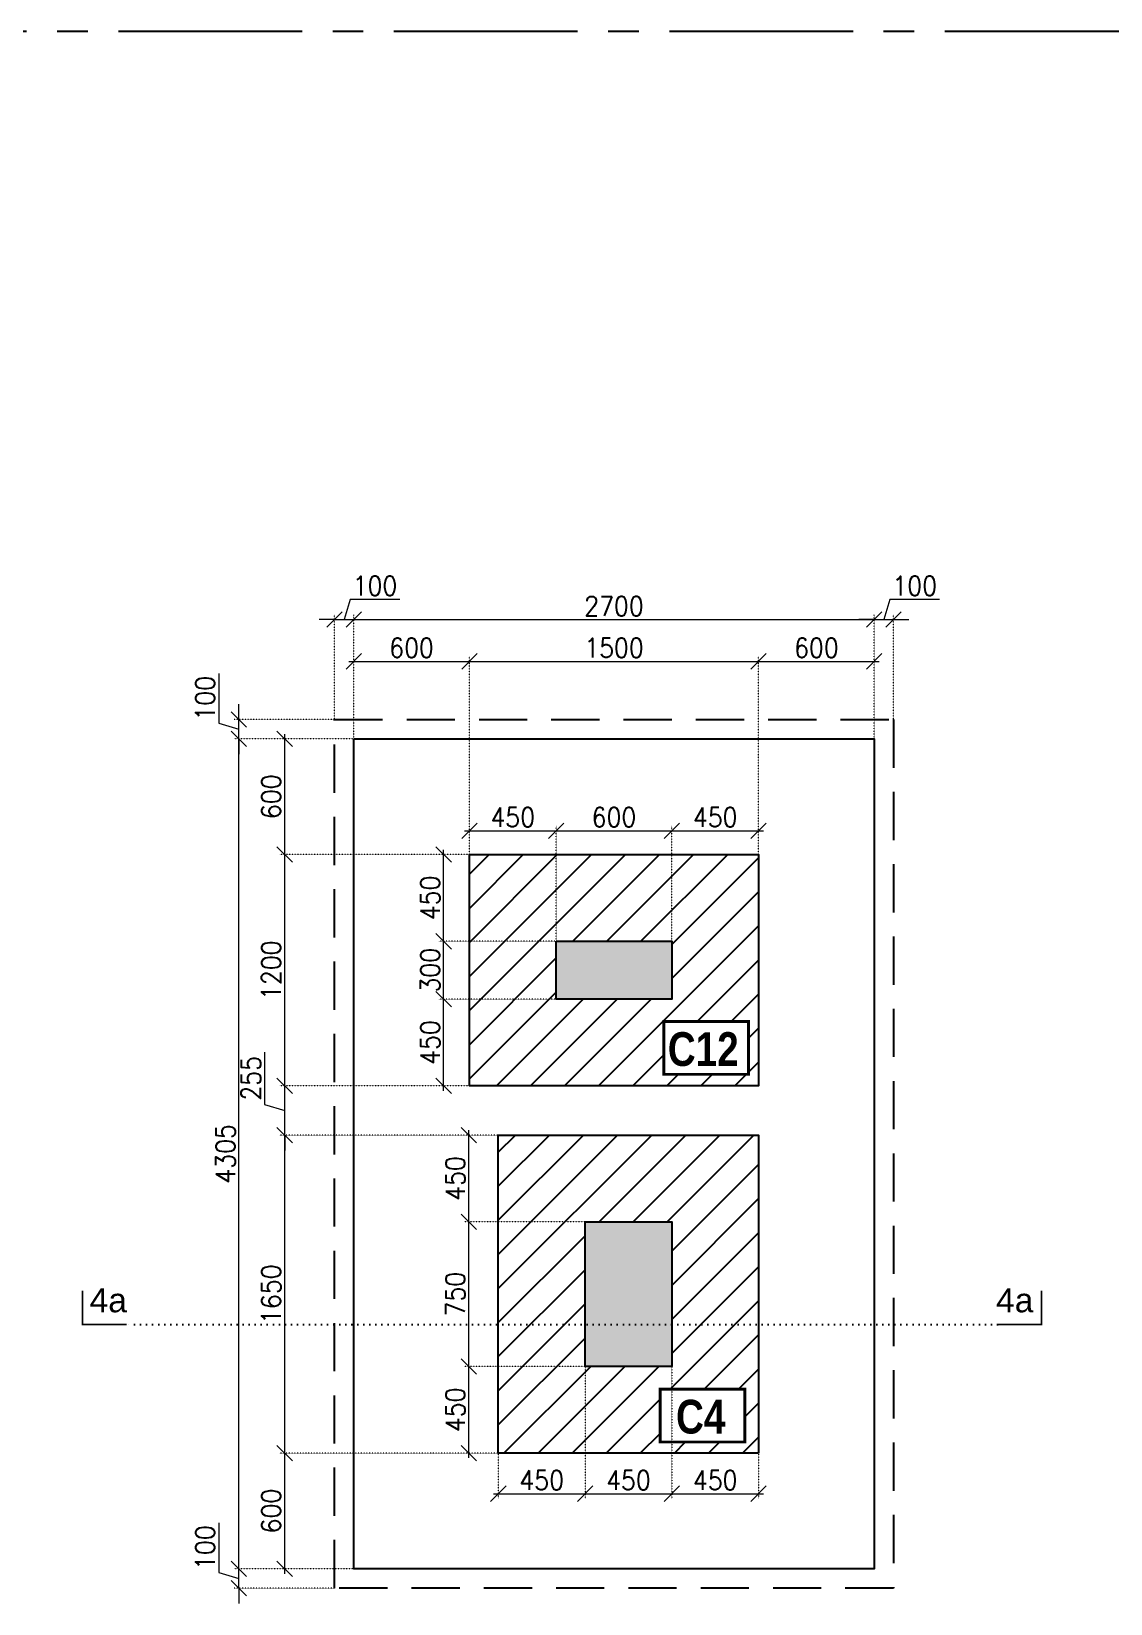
# Model space of a CAD drawing. Header units: millimetres. Extents: x 149548 to 2112824, y -1657616 to -1354760.
# Drawn here: x 1743945 to 1755139, y -1643217 to -1626909 of the extents above; entities that cross this region are included whole.
import ezdxf

# ---------------------------------------------------------------- set-up
doc = ezdxf.new("R2010")
doc.units = ezdxf.units.MM
doc.header["$MEASUREMENT"] = 0
doc.header["$PDMODE"] = 98
for name, pattern in [('ACAD_ISO02W100', [15, 12, -3]), ('CENTER2', [28.575, 19.05, -3.175, 3.175, -3.175]), ('CONTINOUS', [0]), ('DOT', [0.25, 0, -0.25]), ('HIDDEN', [0.375, 0.25, -0.125])]:
    doc.linetypes.add(name, pattern=pattern)
for name, color, linetype, lineweight in [('CENTER_LINE', 8, 'CENTER2', 25), ('GRID', 252, 'ACAD_ISO02W100', 9), ('s-dm', 171, 'Continuous', 15), ('SEC. MARK', 4, 'Continuous', 25), ('TXT', 255, 'Continuous', 5)]:
    doc.layers.add(name, color=color, linetype=linetype, lineweight=lineweight)
for name, color, linetype in [('Footing_ST', 241, 'Continuous'), ('Hatch', 8, 'Continuous'), ('Pcc_ST', 6, 'Continuous'), ('STR.COLUMN', 1, 'Continuous')]:
    doc.layers.add(name, color=color, linetype=linetype)
doc.styles.add('ARIAL', font='arial.ttf')
doc.styles.add('G3-TEXT', font='ARIALNB.TTF', dxfattribs={"height": 3})
doc.styles.add('RS', font='romans.shx', dxfattribs={"width": 0.9})
doc.dimstyles.new('Maheboob', dxfattribs={"dimtxt": 100, "dimasz": 100, "dimexe": 0, "dimexo": 0, "dimgap": 50, "dimtad": 1, "dimdec": 0, "dimdsep": 46, "dimtxsty": 'RS', "dimblk": 'ME', "dimcen": 225, "dimdle": 25, "dimclrd": 256, "dimclre": 256, "dimclrt": 7, "dimadec": 1, "dimazin": 1, "dimtfac": 1, "dimtdec": 0, "dimtmove": 0, "dimatfit": 0, "dimldrblk": 'ME', "dimfxl": 1, "dimlwd": -1, "dimlwe": -1, "dimarcsym": 0})
pattern_1 = [(45, (-2100340.5, 1365263), (-176.776695, 176.776695), [])]

# ---------------------------------------------------------------- blocks, each defined once
blk = doc.blocks.new('FIRST FLOOR COLUMNS')
at = {"layer": 'CENTER_LINE', "ltscale": 100}
blk.add_line((90326, -27810), (-4586, -27810), dxfattribs=at)
blk = doc.blocks.new('_Oblique')
at = {"color": 0, "linetype": 'ByBlock', "lineweight": -2}
blk.add_line((-0.5, -0.5), (0.5, 0.5), dxfattribs=at)
blk = doc.blocks.new('*D2281')
at = {"layer": 'Defpoints', "color": 0}
for p in [(1746572, -1641657), (1748788, -1641657), (1747288, -1642857)]:
    blk.add_point(p, dxfattribs=at)
at = {"layer": 's-dm', "linetype": 'DOT'}
for p, q in [((1748788, -1641657), (1746522, -1641657)), ((1747288, -1642857), (1746522, -1642857))]:
    blk.add_line(p, q, dxfattribs=at)
at = {"layer": 's-dm'}
blk.add_line((1746572, -1642907), (1746572, -1641607), dxfattribs=at)
at = {"layer": 's-dm', "xscale": 160, "yscale": 160, "zscale": 160}
for p, rotation in [((1746572, -1641657), 90), ((1746572, -1642857), 270)]:
    blk.add_blockref('_Oblique', p, dxfattribs=dict(at, rotation=rotation))
at = {"layer": 's-dm', "color": 7, "insert": (1746432, -1642257), "char_height": 200, "attachment_point": 5, "rotation": 90, "style": 'RS'}
blk.add_mtext('600', dxfattribs=at)
blk = doc.blocks.new('ME')
at = {"layer": 's-dm', "color": 2, "ltscale": 50}
for p, q in [((0, -1.04), (0, 1.04)), ((-1.04, 0), (1.04, 0))]:
    blk.add_line(p, q, dxfattribs=at)
blk.add_lwpolyline([(0.74, 0.74), (-0.74, -0.74)], dxfattribs=at)
blk = doc.blocks.new('*D2282')
at = {"layer": 'Defpoints', "color": 0}
for p in [(1746572, -1638357), (1748788, -1638357), (1748788, -1641657)]:
    blk.add_point(p, dxfattribs=at)
at = {"layer": 's-dm'}
blk.add_line((1746572, -1641707), (1746572, -1638307), dxfattribs=at)
at = {"layer": 's-dm', "linetype": 'DOT'}
for p, q in [((1748788, -1638357), (1746522, -1638357)), ((1748788, -1641657), (1746522, -1641657))]:
    blk.add_line(p, q, dxfattribs=at)
at = {"layer": 's-dm', "xscale": 160, "yscale": 160, "zscale": 160}
for p, rotation in [((1746572, -1638357), 90), ((1746572, -1641657), 270)]:
    blk.add_blockref('_Oblique', p, dxfattribs=dict(at, rotation=rotation))
at = {"layer": 's-dm', "color": 7, "insert": (1746432, -1640007), "char_height": 200, "attachment_point": 5, "rotation": 90, "style": 'RS'}
blk.add_mtext('1650', dxfattribs=at)
blk = doc.blocks.new('*D2283')
at = {"layer": 'Defpoints', "color": 0}
for p in [(1746572, -1637847), (1748488, -1637847), (1748788, -1638357)]:
    blk.add_point(p, dxfattribs=at)
at = {"layer": 's-dm'}
for p, q in [((1746362, -1637496), (1746362, -1638039)), ((1746572, -1637847), (1746572, -1637687)), ((1746572, -1638357), (1746572, -1637847)), ((1746362, -1638039), (1746572, -1638102)), ((1746572, -1638357), (1746572, -1638517))]:
    blk.add_line(p, q, dxfattribs=at)
at = {"layer": 's-dm', "linetype": 'DOT'}
for p, q in [((1748488, -1637847), (1746522, -1637847)), ((1748788, -1638357), (1746522, -1638357))]:
    blk.add_line(p, q, dxfattribs=at)
at = {"layer": 's-dm', "xscale": 160, "yscale": 160, "zscale": 160}
for p, rotation in [((1746572, -1637847), 270), ((1746572, -1638357), 90)]:
    blk.add_blockref('_Oblique', p, dxfattribs=dict(at, rotation=rotation))
at = {"layer": 's-dm', "color": 7, "insert": (1746222, -1637768), "char_height": 200, "attachment_point": 5, "rotation": 90, "style": 'RS'}
blk.add_mtext('255', dxfattribs=at)
blk = doc.blocks.new('*D2284')
at = {"layer": 'Defpoints', "color": 0}
for p in [(1746572, -1635447), (1748488, -1635447), (1748488, -1637847)]:
    blk.add_point(p, dxfattribs=at)
at = {"layer": 's-dm'}
blk.add_line((1746572, -1637897), (1746572, -1635397), dxfattribs=at)
at = {"layer": 's-dm', "linetype": 'DOT'}
for p, q in [((1748488, -1635447), (1746522, -1635447)), ((1748488, -1637847), (1746522, -1637847))]:
    blk.add_line(p, q, dxfattribs=at)
at = {"layer": 's-dm', "xscale": 160, "yscale": 160, "zscale": 160}
for p, rotation in [((1746572, -1635447), 90), ((1746572, -1637847), 270)]:
    blk.add_blockref('_Oblique', p, dxfattribs=dict(at, rotation=rotation))
at = {"layer": 's-dm', "color": 7, "insert": (1746432, -1636647), "char_height": 200, "attachment_point": 5, "rotation": 90, "style": 'RS'}
blk.add_mtext('1200', dxfattribs=at)
blk = doc.blocks.new('*D2285')
at = {"layer": 'Defpoints', "color": 0}
for p in [(1746572, -1634247), (1747288, -1634247), (1748488, -1635447)]:
    blk.add_point(p, dxfattribs=at)
at = {"layer": 's-dm', "linetype": 'DOT'}
for p, q in [((1747288, -1634247), (1746522, -1634247)), ((1748488, -1635447), (1746522, -1635447))]:
    blk.add_line(p, q, dxfattribs=at)
at = {"layer": 's-dm'}
blk.add_line((1746572, -1635497), (1746572, -1634197), dxfattribs=at)
at = {"layer": 's-dm', "xscale": 160, "yscale": 160, "zscale": 160}
for p, rotation in [((1746572, -1634247), 90), ((1746572, -1635447), 270)]:
    blk.add_blockref('_Oblique', p, dxfattribs=dict(at, rotation=rotation))
at = {"layer": 's-dm', "color": 7, "insert": (1746432, -1634847), "char_height": 200, "attachment_point": 5, "rotation": 90, "style": 'RS'}
blk.add_mtext('600', dxfattribs=at)
blk = doc.blocks.new('*D2286')
at = {"layer": 'Defpoints', "color": 0}
for p in [(1746097, -1642857), (1747288, -1642857), (1747088, -1643057)]:
    blk.add_point(p, dxfattribs=at)
at = {"layer": 's-dm'}
for p, q in [((1745887, -1642378), (1745887, -1642894)), ((1746097, -1642857), (1746097, -1642697)), ((1745887, -1642894), (1746097, -1642957)), ((1746097, -1643057), (1746097, -1642857)), ((1746097, -1643057), (1746097, -1643217))]:
    blk.add_line(p, q, dxfattribs=at)
at = {"layer": 's-dm', "linetype": 'DOT'}
for p, q in [((1747288, -1642857), (1746047, -1642857)), ((1747088, -1643057), (1746047, -1643057))]:
    blk.add_line(p, q, dxfattribs=at)
at = {"layer": 's-dm', "xscale": 160, "yscale": 160, "zscale": 160}
for p, rotation in [((1746097, -1642857), 270), ((1746097, -1643057), 90)]:
    blk.add_blockref('_Oblique', p, dxfattribs=dict(at, rotation=rotation))
at = {"layer": 's-dm', "color": 7, "insert": (1745747, -1642636), "char_height": 200, "attachment_point": 5, "rotation": 90, "style": 'RS'}
blk.add_mtext('100', dxfattribs=at)
blk = doc.blocks.new('*D2287')
at = {"layer": 'Defpoints', "color": 0}
for p in [(1746097, -1634247), (1747288, -1634247), (1747288, -1642857)]:
    blk.add_point(p, dxfattribs=at)
at = {"layer": 's-dm', "linetype": 'DOT'}
for p, q in [((1747288, -1634247), (1746047, -1634247)), ((1747288, -1642857), (1746047, -1642857))]:
    blk.add_line(p, q, dxfattribs=at)
at = {"layer": 's-dm'}
blk.add_line((1746097, -1642907), (1746097, -1634197), dxfattribs=at)
at = {"layer": 's-dm', "xscale": 160, "yscale": 160, "zscale": 160}
for p, rotation in [((1746097, -1634247), 90), ((1746097, -1642857), 270)]:
    blk.add_blockref('_Oblique', p, dxfattribs=dict(at, rotation=rotation))
at = {"layer": 's-dm', "color": 7, "insert": (1745957, -1638552), "char_height": 200, "attachment_point": 5, "rotation": 90, "style": 'RS'}
blk.add_mtext('4305', dxfattribs=at)
blk = doc.blocks.new('*D2288')
at = {"layer": 'Defpoints', "color": 0}
for p in [(1746097, -1634047), (1747088, -1634047), (1747288, -1634247)]:
    blk.add_point(p, dxfattribs=at)
at = {"layer": 's-dm'}
for p, q in [((1745887, -1633568), (1745887, -1634084)), ((1746097, -1634047), (1746097, -1633887)), ((1745887, -1634084), (1746097, -1634147)), ((1746097, -1634247), (1746097, -1634047)), ((1746097, -1634247), (1746097, -1634407))]:
    blk.add_line(p, q, dxfattribs=at)
at = {"layer": 's-dm', "linetype": 'DOT'}
for p, q in [((1747088, -1634047), (1746047, -1634047)), ((1747288, -1634247), (1746047, -1634247))]:
    blk.add_line(p, q, dxfattribs=at)
at = {"layer": 's-dm', "xscale": 160, "yscale": 160, "zscale": 160}
for p, rotation in [((1746097, -1634047), 270), ((1746097, -1634247), 90)]:
    blk.add_blockref('_Oblique', p, dxfattribs=dict(at, rotation=rotation))
at = {"layer": 's-dm', "color": 7, "insert": (1745747, -1633826), "char_height": 200, "attachment_point": 5, "rotation": 90, "style": 'RS'}
blk.add_mtext('100', dxfattribs=at)
blk = doc.blocks.new('*D2289')
at = {"layer": 'Defpoints', "color": 0}
for p in [(1748488, -1633443), (1747288, -1634247), (1748488, -1635447)]:
    blk.add_point(p, dxfattribs=at)
at = {"layer": 's-dm'}
blk.add_line((1747238, -1633443), (1748538, -1633443), dxfattribs=at)
at = {"layer": 's-dm', "linetype": 'DOT'}
for p, q in [((1747288, -1634247), (1747288, -1633393)), ((1748488, -1635447), (1748488, -1633393))]:
    blk.add_line(p, q, dxfattribs=at)
at = {"layer": 's-dm', "xscale": 160, "yscale": 160, "zscale": 160, "rotation": 180}
blk.add_blockref('_Oblique', (1747288, -1633443), dxfattribs=at)
at = {"layer": 's-dm', "xscale": 160, "yscale": 160, "zscale": 160}
blk.add_blockref('_Oblique', (1748488, -1633443), dxfattribs=at)
at = {"layer": 's-dm', "color": 7, "insert": (1747888, -1633303), "char_height": 200, "attachment_point": 5, "style": 'RS'}
blk.add_mtext('600', dxfattribs=at)
blk = doc.blocks.new('*D2290')
at = {"layer": 'Defpoints', "color": 0}
for p in [(1751488, -1633443), (1748488, -1635447), (1751488, -1635447)]:
    blk.add_point(p, dxfattribs=at)
at = {"layer": 's-dm'}
blk.add_line((1748438, -1633443), (1751538, -1633443), dxfattribs=at)
at = {"layer": 's-dm', "linetype": 'DOT'}
for p, q in [((1748488, -1635447), (1748488, -1633393)), ((1751488, -1635447), (1751488, -1633393))]:
    blk.add_line(p, q, dxfattribs=at)
at = {"layer": 's-dm', "xscale": 160, "yscale": 160, "zscale": 160, "rotation": 180}
blk.add_blockref('_Oblique', (1748488, -1633443), dxfattribs=at)
at = {"layer": 's-dm', "xscale": 160, "yscale": 160, "zscale": 160}
blk.add_blockref('_Oblique', (1751488, -1633443), dxfattribs=at)
at = {"layer": 's-dm', "color": 7, "insert": (1749988, -1633303), "char_height": 200, "attachment_point": 5, "style": 'RS'}
blk.add_mtext('1500', dxfattribs=at)
blk = doc.blocks.new('*D2291')
at = {"layer": 'Defpoints', "color": 0}
for p in [(1752688, -1633443), (1752688, -1634247), (1751488, -1635447)]:
    blk.add_point(p, dxfattribs=at)
at = {"layer": 's-dm'}
blk.add_line((1751438, -1633443), (1752738, -1633443), dxfattribs=at)
at = {"layer": 's-dm', "linetype": 'DOT'}
for p, q in [((1751488, -1635447), (1751488, -1633393)), ((1752688, -1634247), (1752688, -1633393))]:
    blk.add_line(p, q, dxfattribs=at)
at = {"layer": 's-dm', "xscale": 160, "yscale": 160, "zscale": 160, "rotation": 180}
blk.add_blockref('_Oblique', (1751488, -1633443), dxfattribs=at)
at = {"layer": 's-dm', "xscale": 160, "yscale": 160, "zscale": 160}
blk.add_blockref('_Oblique', (1752688, -1633443), dxfattribs=at)
at = {"layer": 's-dm', "color": 7, "insert": (1752088, -1633303), "char_height": 200, "attachment_point": 5, "style": 'RS'}
blk.add_mtext('600', dxfattribs=at)
blk = doc.blocks.new('*D2292')
at = {"layer": 'Defpoints', "color": 0}
for p in [(1747288, -1633010), (1747088, -1634047), (1747288, -1634247)]:
    blk.add_point(p, dxfattribs=at)
at = {"layer": 's-dm', "linetype": 'DOT'}
for p, q in [((1747088, -1634047), (1747088, -1632960)), ((1747288, -1634247), (1747288, -1632960))]:
    blk.add_line(p, q, dxfattribs=at)
at = {"layer": 's-dm'}
for p, q in [((1747251, -1632800), (1747188, -1633010)), ((1747766, -1632800), (1747251, -1632800)), ((1747088, -1633010), (1746928, -1633010)), ((1747088, -1633010), (1747288, -1633010)), ((1747288, -1633010), (1747448, -1633010))]:
    blk.add_line(p, q, dxfattribs=at)
at = {"layer": 's-dm', "xscale": 160, "yscale": 160, "zscale": 160}
blk.add_blockref('_Oblique', (1747088, -1633010), dxfattribs=at)
at = {"layer": 's-dm', "xscale": 160, "yscale": 160, "zscale": 160, "rotation": 180}
blk.add_blockref('_Oblique', (1747288, -1633010), dxfattribs=at)
at = {"layer": 's-dm', "color": 7, "insert": (1747508, -1632660), "char_height": 200, "attachment_point": 5, "style": 'RS'}
blk.add_mtext('100', dxfattribs=at)
blk = doc.blocks.new('*D2293')
at = {"layer": 'Defpoints', "color": 0}
for p in [(1752688, -1633010), (1747288, -1634247), (1752688, -1634247)]:
    blk.add_point(p, dxfattribs=at)
at = {"layer": 's-dm', "linetype": 'DOT'}
for p, q in [((1747288, -1634247), (1747288, -1632960)), ((1752688, -1634247), (1752688, -1632960))]:
    blk.add_line(p, q, dxfattribs=at)
at = {"layer": 's-dm'}
blk.add_line((1747238, -1633010), (1752738, -1633010), dxfattribs=at)
at = {"layer": 's-dm', "xscale": 160, "yscale": 160, "zscale": 160, "rotation": 180}
blk.add_blockref('_Oblique', (1747288, -1633010), dxfattribs=at)
at = {"layer": 's-dm', "xscale": 160, "yscale": 160, "zscale": 160}
blk.add_blockref('_Oblique', (1752688, -1633010), dxfattribs=at)
at = {"layer": 's-dm', "color": 7, "insert": (1749988, -1632870), "char_height": 200, "attachment_point": 5, "style": 'RS'}
blk.add_mtext('2700', dxfattribs=at)
blk = doc.blocks.new('*D2294')
at = {"layer": 'Defpoints', "color": 0}
for p in [(1752888, -1633010), (1752888, -1634047), (1752688, -1634247)]:
    blk.add_point(p, dxfattribs=at)
at = {"layer": 's-dm', "linetype": 'DOT'}
for p, q in [((1752688, -1634247), (1752688, -1632960)), ((1752888, -1634047), (1752888, -1632960))]:
    blk.add_line(p, q, dxfattribs=at)
at = {"layer": 's-dm'}
for p, q in [((1752851, -1632800), (1752788, -1633010)), ((1753366, -1632800), (1752851, -1632800)), ((1752688, -1633010), (1752528, -1633010)), ((1752688, -1633010), (1752888, -1633010)), ((1752888, -1633010), (1753048, -1633010))]:
    blk.add_line(p, q, dxfattribs=at)
at = {"layer": 's-dm', "xscale": 160, "yscale": 160, "zscale": 160}
blk.add_blockref('_Oblique', (1752688, -1633010), dxfattribs=at)
at = {"layer": 's-dm', "xscale": 160, "yscale": 160, "zscale": 160, "rotation": 180}
blk.add_blockref('_Oblique', (1752888, -1633010), dxfattribs=at)
at = {"layer": 's-dm', "color": 7, "insert": (1753108, -1632660), "char_height": 200, "attachment_point": 5, "style": 'RS'}
blk.add_mtext('100', dxfattribs=at)
blk = doc.blocks.new('*D2295')
at = {"layer": 'Defpoints', "color": 0}
for p in [(1748482, -1640757), (1749688, -1640757), (1748788, -1641657)]:
    blk.add_point(p, dxfattribs=at)
at = {"layer": 's-dm', "linetype": 'DOT'}
for p, q in [((1749688, -1640757), (1748432, -1640757)), ((1748788, -1641657), (1748432, -1641657))]:
    blk.add_line(p, q, dxfattribs=at)
at = {"layer": 's-dm'}
blk.add_line((1748482, -1641707), (1748482, -1640707), dxfattribs=at)
at = {"layer": 's-dm', "xscale": 160, "yscale": 160, "zscale": 160}
for p, rotation in [((1748482, -1640757), 90), ((1748482, -1641657), 270)]:
    blk.add_blockref('_Oblique', p, dxfattribs=dict(at, rotation=rotation))
at = {"layer": 's-dm', "color": 7, "insert": (1748342, -1641207), "char_height": 200, "attachment_point": 5, "rotation": 90, "style": 'RS'}
blk.add_mtext('450', dxfattribs=at)
blk = doc.blocks.new('*D2296')
at = {"layer": 'Defpoints', "color": 0}
for p in [(1748482, -1639257), (1749688, -1639257), (1749688, -1640757)]:
    blk.add_point(p, dxfattribs=at)
at = {"layer": 's-dm', "linetype": 'DOT'}
for p, q in [((1749688, -1639257), (1748432, -1639257)), ((1749688, -1640757), (1748432, -1640757))]:
    blk.add_line(p, q, dxfattribs=at)
at = {"layer": 's-dm'}
blk.add_line((1748482, -1640807), (1748482, -1639207), dxfattribs=at)
at = {"layer": 's-dm', "xscale": 160, "yscale": 160, "zscale": 160}
for p, rotation in [((1748482, -1639257), 90), ((1748482, -1640757), 270)]:
    blk.add_blockref('_Oblique', p, dxfattribs=dict(at, rotation=rotation))
at = {"layer": 's-dm', "color": 7, "insert": (1748342, -1640007), "char_height": 200, "attachment_point": 5, "rotation": 90, "style": 'RS'}
blk.add_mtext('750', dxfattribs=at)
blk = doc.blocks.new('*D2297')
at = {"layer": 'Defpoints', "color": 0}
for p in [(1748482, -1638357), (1748788, -1638357), (1749688, -1639257)]:
    blk.add_point(p, dxfattribs=at)
at = {"layer": 's-dm'}
blk.add_line((1748482, -1639307), (1748482, -1638307), dxfattribs=at)
at = {"layer": 's-dm', "linetype": 'DOT'}
for p, q in [((1748788, -1638357), (1748432, -1638357)), ((1749688, -1639257), (1748432, -1639257))]:
    blk.add_line(p, q, dxfattribs=at)
at = {"layer": 's-dm', "xscale": 160, "yscale": 160, "zscale": 160}
for p, rotation in [((1748482, -1638357), 90), ((1748482, -1639257), 270)]:
    blk.add_blockref('_Oblique', p, dxfattribs=dict(at, rotation=rotation))
at = {"layer": 's-dm', "color": 7, "insert": (1748342, -1638807), "char_height": 200, "attachment_point": 5, "rotation": 90, "style": 'RS'}
blk.add_mtext('450', dxfattribs=at)
blk = doc.blocks.new('*D2298')
at = {"layer": 'Defpoints', "color": 0}
for p in [(1748221, -1636947), (1749388, -1636947), (1748488, -1637847)]:
    blk.add_point(p, dxfattribs=at)
at = {"layer": 's-dm', "linetype": 'DOT'}
for p, q in [((1749388, -1636947), (1748171, -1636947)), ((1748488, -1637847), (1748171, -1637847))]:
    blk.add_line(p, q, dxfattribs=at)
at = {"layer": 's-dm'}
blk.add_line((1748221, -1637897), (1748221, -1636897), dxfattribs=at)
at = {"layer": 's-dm', "xscale": 160, "yscale": 160, "zscale": 160}
for p, rotation in [((1748221, -1636947), 90), ((1748221, -1637847), 270)]:
    blk.add_blockref('_Oblique', p, dxfattribs=dict(at, rotation=rotation))
at = {"layer": 's-dm', "color": 7, "insert": (1748081, -1637397), "char_height": 200, "attachment_point": 5, "rotation": 90, "style": 'RS'}
blk.add_mtext('450', dxfattribs=at)
blk = doc.blocks.new('*D2299')
at = {"layer": 'Defpoints', "color": 0}
for p in [(1748221, -1636347), (1749388, -1636347), (1749388, -1636947)]:
    blk.add_point(p, dxfattribs=at)
at = {"layer": 's-dm', "linetype": 'DOT'}
for p, q in [((1749388, -1636347), (1748171, -1636347)), ((1749388, -1636947), (1748171, -1636947))]:
    blk.add_line(p, q, dxfattribs=at)
at = {"layer": 's-dm'}
blk.add_line((1748221, -1636997), (1748221, -1636297), dxfattribs=at)
at = {"layer": 's-dm', "xscale": 160, "yscale": 160, "zscale": 160}
for p, rotation in [((1748221, -1636347), 90), ((1748221, -1636947), 270)]:
    blk.add_blockref('_Oblique', p, dxfattribs=dict(at, rotation=rotation))
at = {"layer": 's-dm', "color": 7, "insert": (1748081, -1636647), "char_height": 200, "attachment_point": 5, "rotation": 90, "style": 'RS'}
blk.add_mtext('300', dxfattribs=at)
blk = doc.blocks.new('*D2300')
at = {"layer": 'Defpoints', "color": 0}
for p in [(1748221, -1635447), (1748488, -1635447), (1749388, -1636347)]:
    blk.add_point(p, dxfattribs=at)
at = {"layer": 's-dm'}
blk.add_line((1748221, -1636397), (1748221, -1635397), dxfattribs=at)
at = {"layer": 's-dm', "linetype": 'DOT'}
for p, q in [((1748488, -1635447), (1748171, -1635447)), ((1749388, -1636347), (1748171, -1636347))]:
    blk.add_line(p, q, dxfattribs=at)
at = {"layer": 's-dm', "xscale": 160, "yscale": 160, "zscale": 160}
for p, rotation in [((1748221, -1635447), 90), ((1748221, -1636347), 270)]:
    blk.add_blockref('_Oblique', p, dxfattribs=dict(at, rotation=rotation))
at = {"layer": 's-dm', "color": 7, "insert": (1748081, -1635897), "char_height": 200, "attachment_point": 5, "rotation": 90, "style": 'RS'}
blk.add_mtext('450', dxfattribs=at)
blk = doc.blocks.new('*D2301')
at = {"layer": 'Defpoints', "color": 0}
for p in [(1749388, -1635200), (1748488, -1635447), (1749388, -1636347)]:
    blk.add_point(p, dxfattribs=at)
at = {"layer": 's-dm'}
blk.add_line((1748438, -1635200), (1749438, -1635200), dxfattribs=at)
at = {"layer": 's-dm', "linetype": 'DOT'}
for p, q in [((1748488, -1635447), (1748488, -1635150)), ((1749388, -1636347), (1749388, -1635150))]:
    blk.add_line(p, q, dxfattribs=at)
at = {"layer": 's-dm', "xscale": 160, "yscale": 160, "zscale": 160, "rotation": 180}
blk.add_blockref('_Oblique', (1748488, -1635200), dxfattribs=at)
at = {"layer": 's-dm', "xscale": 160, "yscale": 160, "zscale": 160}
blk.add_blockref('_Oblique', (1749388, -1635200), dxfattribs=at)
at = {"layer": 's-dm', "color": 7, "insert": (1748938, -1635060), "char_height": 200, "attachment_point": 5, "style": 'RS'}
blk.add_mtext('450', dxfattribs=at)
blk = doc.blocks.new('*D2302')
at = {"layer": 'Defpoints', "color": 0}
for p in [(1750588, -1635200), (1749388, -1636347), (1750588, -1636347)]:
    blk.add_point(p, dxfattribs=at)
at = {"layer": 's-dm'}
blk.add_line((1749338, -1635200), (1750638, -1635200), dxfattribs=at)
at = {"layer": 's-dm', "linetype": 'DOT'}
for p, q in [((1749388, -1636347), (1749388, -1635150)), ((1750588, -1636347), (1750588, -1635150))]:
    blk.add_line(p, q, dxfattribs=at)
at = {"layer": 's-dm', "xscale": 160, "yscale": 160, "zscale": 160, "rotation": 180}
blk.add_blockref('_Oblique', (1749388, -1635200), dxfattribs=at)
at = {"layer": 's-dm', "xscale": 160, "yscale": 160, "zscale": 160}
blk.add_blockref('_Oblique', (1750588, -1635200), dxfattribs=at)
at = {"layer": 's-dm', "color": 7, "insert": (1749988, -1635060), "char_height": 200, "attachment_point": 5, "style": 'RS'}
blk.add_mtext('600', dxfattribs=at)
blk = doc.blocks.new('*D2303')
at = {"layer": 'Defpoints', "color": 0}
for p in [(1751488, -1635200), (1751488, -1635447), (1750588, -1636347)]:
    blk.add_point(p, dxfattribs=at)
at = {"layer": 's-dm'}
blk.add_line((1750538, -1635200), (1751538, -1635200), dxfattribs=at)
at = {"layer": 's-dm', "linetype": 'DOT'}
for p, q in [((1750588, -1636347), (1750588, -1635150)), ((1751488, -1635447), (1751488, -1635150))]:
    blk.add_line(p, q, dxfattribs=at)
at = {"layer": 's-dm', "xscale": 160, "yscale": 160, "zscale": 160, "rotation": 180}
blk.add_blockref('_Oblique', (1750588, -1635200), dxfattribs=at)
at = {"layer": 's-dm', "xscale": 160, "yscale": 160, "zscale": 160}
blk.add_blockref('_Oblique', (1751488, -1635200), dxfattribs=at)
at = {"layer": 's-dm', "color": 7, "insert": (1751038, -1635060), "char_height": 200, "attachment_point": 5, "style": 'RS'}
blk.add_mtext('450', dxfattribs=at)
blk = doc.blocks.new('*D2304')
at = {"layer": 'Defpoints', "color": 0}
for p in [(1749688, -1640757), (1748788, -1641657), (1749688, -1642077)]:
    blk.add_point(p, dxfattribs=at)
at = {"layer": 's-dm', "linetype": 'DOT'}
for p, q in [((1749688, -1640757), (1749688, -1642127)), ((1748788, -1641657), (1748788, -1642127))]:
    blk.add_line(p, q, dxfattribs=at)
at = {"layer": 's-dm'}
blk.add_line((1748738, -1642077), (1749738, -1642077), dxfattribs=at)
at = {"layer": 's-dm', "xscale": 160, "yscale": 160, "zscale": 160, "rotation": 180}
blk.add_blockref('_Oblique', (1748788, -1642077), dxfattribs=at)
at = {"layer": 's-dm', "xscale": 160, "yscale": 160, "zscale": 160}
blk.add_blockref('_Oblique', (1749688, -1642077), dxfattribs=at)
at = {"layer": 's-dm', "color": 7, "insert": (1749238, -1641937), "char_height": 200, "attachment_point": 5, "style": 'RS'}
blk.add_mtext('450', dxfattribs=at)
blk = doc.blocks.new('*D2305')
at = {"layer": 'Defpoints', "color": 0}
for p in [(1749688, -1640757), (1750588, -1640757), (1750588, -1642077)]:
    blk.add_point(p, dxfattribs=at)
at = {"layer": 's-dm', "linetype": 'DOT'}
for p, q in [((1749688, -1640757), (1749688, -1642127)), ((1750588, -1640757), (1750588, -1642127))]:
    blk.add_line(p, q, dxfattribs=at)
at = {"layer": 's-dm'}
blk.add_line((1749638, -1642077), (1750638, -1642077), dxfattribs=at)
at = {"layer": 's-dm', "xscale": 160, "yscale": 160, "zscale": 160, "rotation": 180}
blk.add_blockref('_Oblique', (1749688, -1642077), dxfattribs=at)
at = {"layer": 's-dm', "xscale": 160, "yscale": 160, "zscale": 160}
blk.add_blockref('_Oblique', (1750588, -1642077), dxfattribs=at)
at = {"layer": 's-dm', "color": 7, "insert": (1750138, -1641937), "char_height": 200, "attachment_point": 5, "style": 'RS'}
blk.add_mtext('450', dxfattribs=at)
blk = doc.blocks.new('*D2306')
at = {"layer": 'Defpoints', "color": 0}
for p in [(1750588, -1640757), (1751488, -1641657), (1751488, -1642077)]:
    blk.add_point(p, dxfattribs=at)
at = {"layer": 's-dm', "linetype": 'DOT'}
for p, q in [((1750588, -1640757), (1750588, -1642127)), ((1751488, -1641657), (1751488, -1642127))]:
    blk.add_line(p, q, dxfattribs=at)
at = {"layer": 's-dm'}
blk.add_line((1750538, -1642077), (1751538, -1642077), dxfattribs=at)
at = {"layer": 's-dm', "xscale": 160, "yscale": 160, "zscale": 160, "rotation": 180}
blk.add_blockref('_Oblique', (1750588, -1642077), dxfattribs=at)
at = {"layer": 's-dm', "xscale": 160, "yscale": 160, "zscale": 160}
blk.add_blockref('_Oblique', (1751488, -1642077), dxfattribs=at)
at = {"layer": 's-dm', "color": 7, "insert": (1751038, -1641937), "char_height": 200, "attachment_point": 5, "style": 'RS'}
blk.add_mtext('450', dxfattribs=at)

msp = doc.modelspace()

# ---------------------------------------------------------------- hatches: boundary and pattern name
at = {"layer": 'Hatch', "linetype": 'CONTINOUS', "ltscale": 96}
h = msp.add_hatch(dxfattribs=at)
h.set_pattern_fill('ANSI31', color=256, scale=2000)
h.set_pattern_definition(pattern_1)
h.paths.add_polyline_path([(1750505.1, -1637726.8), (1751383.7, -1637726.8), (1751383.7, -1637179.6), (1750505.1, -1637179.6)])
h.paths.add_polyline_path([(1748487.6, -1635447), (1748487.6, -1637847), (1751487.6, -1637847), (1751487.6, -1635447)])
h.paths.add_polyline_path([(1749387.6, -1636347), (1750587.6, -1636347), (1750587.6, -1636947), (1749387.6, -1636947)], flags=16)
h = msp.add_hatch(dxfattribs=at)
h.set_pattern_fill('ANSI31', color=256, scale=2000)
h.set_pattern_definition(pattern_1)
h.paths.add_polyline_path([(1750466.5, -1641540.3), (1751345.1, -1641540.3), (1751345.1, -1640993), (1750466.5, -1640993)])
h.paths.add_polyline_path([(1751487.6, -1641657), (1751487.6, -1638357), (1748787.6, -1638357), (1748787.6, -1641657)])
h.paths.add_polyline_path([(1749687.6, -1639257), (1750587.6, -1639257), (1750587.6, -1640757), (1749687.6, -1640757)], flags=16)
at = {"layer": 'STR.COLUMN', "transparency": 33554687}
h = msp.add_hatch(color=256, dxfattribs=at)
h.dxf.hatch_style = 1
h.paths.add_polyline_path([(1749387.6, -1636947), (1750587.6, -1636947), (1750587.6, -1636347), (1749387.6, -1636347)])
h = msp.add_hatch(color=256, dxfattribs=at)
h.dxf.hatch_style = 1
h.paths.add_polyline_path([(1749687.6, -1640757), (1750587.6, -1640757), (1750587.6, -1639257), (1749687.6, -1639257)])

# ---------------------------------------------------------------- linework, layer by layer
at = {"color": 101, "const_width": 29.5}
for points in [[(1750505.1, -1637726.8), (1750505.1, -1637179.6), (1751383.7, -1637179.6), (1751383.7, -1637726.8)], [(1750466.5, -1641540.3), (1750466.5, -1640993), (1751345.1, -1640993), (1751345.1, -1641540.3)]]:
    msp.add_lwpolyline(points, close=True, dxfattribs=at)
at = {"layer": 'Footing_ST'}
for points in [[(1747287.6, -1634247), (1752687.6, -1634247), (1752687.6, -1642857), (1747287.6, -1642857)], [(1748487.6, -1635447), (1751487.6, -1635447), (1751487.6, -1637847), (1748487.6, -1637847)], [(1751487.6, -1641657), (1748787.6, -1641657), (1748787.6, -1638357), (1751487.6, -1638357)]]:
    msp.add_lwpolyline(points, close=True, dxfattribs=at)
at = {"layer": 'Pcc_ST', "linetype": 'HIDDEN', "ltscale": 2000}
msp.add_lwpolyline([(1747087.6, -1634047), (1752887.6, -1634047), (1752887.6, -1643057), (1747087.6, -1643057)], close=True, dxfattribs=at)
at = {"layer": 'SEC. MARK', "linetype": 'DOT', "ltscale": 250}
msp.add_line((1753966.3, -1640322.9), (1744931.6, -1640322.9), dxfattribs=at)
at = {"layer": 'SEC. MARK', "const_width": 16.2}
for points in [[(1744474.9, -1639971.1), (1744474.9, -1640322.9), (1744931.6, -1640322.9)], [(1754423, -1639971.1), (1754423, -1640322.9), (1753966.3, -1640322.9)]]:
    msp.add_lwpolyline(points, dxfattribs=at)
at = {"layer": 'STR.COLUMN', "color": 5}
for points in [[(1749387.6, -1636347), (1750587.6, -1636347), (1750587.6, -1636947), (1749387.6, -1636947), (1749387.6, -1636347)], [(1749687.6, -1639257), (1750587.6, -1639257), (1750587.6, -1640757), (1749687.6, -1640757), (1749687.6, -1639257)]]:
    msp.add_lwpolyline(points, dxfattribs=at)

# ---------------------------------------------------------------- block references
at = {"layer": 'GRID'}
msp.add_blockref('FIRST FLOOR COLUMNS', (1676429, -1599098.5), dxfattribs=at)

# ---------------------------------------------------------------- texts
at = {"layer": 'SEC. MARK', "style": 'ARIAL'}
for p in [(1744547, -1640195.4), (1753950.8, -1640195.4)]:
    msp.add_text('4a', height=250, dxfattribs=at).set_placement(p)
at = {"layer": 'TXT', "style": 'G3-TEXT'}
for s, p in [('C12', (1750546, -1637640)), ('C4', (1750631.3, -1641453.5))]:
    msp.add_text(s, height=350, dxfattribs=at).set_placement(p)

# ---------------------------------------------------------------- dimensions: what is measured, and where the dimension line sits
at = {"layer": 's-dm'}
for base, p1, p2, override, picture, middle in [((1747287.6, -1633010.1), (1747087.6, -1634047), (1747287.6, -1634247), {"dimscale": 2, "dimasz": 80, "dimexe": 25, "dimgap": 20, "dimlfac": 0.5, "dimtxsty": 'RS', "dimblk1": 'Oblique', "dimblk2": 'Oblique', "dimsah": 1, "dimtmove": 1, "dimldrblk": 'ME', "dimfxl": 0, "dimarcsym": 1}, '*D2292', (1747290.6, -1632660.1)), ((1752887.6, -1633010.1), (1752687.6, -1634247), (1752887.6, -1634047), {"dimscale": 2, "dimasz": 80, "dimexe": 25, "dimgap": 20, "dimlfac": 0.5, "dimblk1": 'Oblique', "dimblk2": 'Oblique', "dimsah": 1, "dimtmove": 1, "dimfxl": 0, "dimarcsym": 1}, '*D2294', (1752890.6, -1632660.1)), ((1752687.6, -1633010.1), (1747287.6, -1634247), (1752687.6, -1634247), {"dimscale": 2, "dimasz": 80, "dimexe": 25, "dimgap": 20, "dimlfac": 0.5, "dimblk1": 'Oblique', "dimblk2": 'Oblique', "dimsah": 1, "dimtmove": 1, "dimfxl": 0, "dimarcsym": 1}, '*D2293', (1749987.6, -1632870.1)), ((1748487.6, -1633443.2), (1747287.6, -1634247), (1748487.6, -1635447), {"dimscale": 2, "dimasz": 80, "dimexe": 25, "dimgap": 20, "dimlfac": 0.5, "dimtxsty": 'RS', "dimblk1": 'Oblique', "dimblk2": 'Oblique', "dimsah": 1, "dimtmove": 1, "dimldrblk": 'ME', "dimfxl": 0, "dimarcsym": 1}, '*D2289', (1747887.6, -1633303.2)), ((1751487.6, -1633443.2), (1748487.6, -1635447), (1751487.6, -1635447), {"dimscale": 2, "dimasz": 80, "dimexe": 25, "dimgap": 20, "dimlfac": 0.5, "dimblk1": 'Oblique', "dimblk2": 'Oblique', "dimsah": 1, "dimtmove": 1, "dimfxl": 0, "dimarcsym": 1}, '*D2290', (1749987.6, -1633303.2)), ((1752687.6, -1633443.2), (1751487.6, -1635447), (1752687.6, -1634247), {"dimscale": 2, "dimasz": 80, "dimexe": 25, "dimgap": 20, "dimlfac": 0.5, "dimblk1": 'Oblique', "dimblk2": 'Oblique', "dimsah": 1, "dimtmove": 1, "dimfxl": 0, "dimarcsym": 1}, '*D2291', (1752087.6, -1633303.2)), ((1749387.6, -1635199.5), (1748487.6, -1635447), (1749387.6, -1636347), {"dimscale": 2, "dimasz": 80, "dimexe": 25, "dimgap": 20, "dimlfac": 0.5, "dimtxsty": 'RS', "dimblk1": 'Oblique', "dimblk2": 'Oblique', "dimsah": 1, "dimtmove": 1, "dimldrblk": 'ME', "dimfxl": 0, "dimarcsym": 1}, '*D2301', (1748937.6, -1635059.5)), ((1750587.6, -1635199.5), (1749387.6, -1636347), (1750587.6, -1636347), {"dimscale": 2, "dimasz": 80, "dimexe": 25, "dimgap": 20, "dimlfac": 0.5, "dimblk1": 'Oblique', "dimblk2": 'Oblique', "dimsah": 1, "dimtmove": 1, "dimfxl": 0, "dimarcsym": 1}, '*D2302', (1749987.6, -1635059.5)), ((1751487.6, -1635199.5), (1750587.6, -1636347), (1751487.6, -1635447), {"dimscale": 2, "dimasz": 80, "dimexe": 25, "dimgap": 20, "dimlfac": 0.5, "dimblk1": 'Oblique', "dimblk2": 'Oblique', "dimsah": 1, "dimtmove": 1, "dimfxl": 0, "dimarcsym": 1}, '*D2303', (1751037.6, -1635059.5)), ((1749687.6, -1642076.8), (1748787.6, -1641657), (1749687.6, -1640757), {"dimscale": 2, "dimasz": 80, "dimexe": 25, "dimgap": 20, "dimtad": 3, "dimlfac": 0.5, "dimtxsty": 'RS', "dimblk1": 'Oblique', "dimblk2": 'Oblique', "dimsah": 1, "dimldrblk": 'ME', "dimfxl": 0, "dimarcsym": 1}, '*D2304', (1749237.6, -1641936.8)), ((1750587.6, -1642076.8), (1749687.6, -1640757), (1750587.6, -1640757), {"dimscale": 2, "dimasz": 80, "dimexe": 25, "dimgap": 20, "dimtad": 3, "dimlfac": 0.5, "dimblk1": 'Oblique', "dimblk2": 'Oblique', "dimsah": 1, "dimtmove": 1, "dimfxl": 0, "dimarcsym": 1}, '*D2305', (1750137.6, -1641936.8)), ((1751487.6, -1642076.8), (1750587.6, -1640757), (1751487.6, -1641657), {"dimscale": 2, "dimasz": 80, "dimexe": 25, "dimgap": 20, "dimtad": 3, "dimlfac": 0.5, "dimblk1": 'Oblique', "dimblk2": 'Oblique', "dimsah": 1, "dimtmove": 1, "dimfxl": 0, "dimarcsym": 1}, '*D2306', (1751037.6, -1641936.8))]:
    dim = msp.add_linear_dim(base=base, p1=p1, p2=p2, dimstyle='Maheboob', override=override, dxfattribs=at)
    dim.commit()
    dim.dimension.update_dxf_attribs({"geometry": picture, "text_midpoint": middle})
for base, p1, p2, override, picture, middle in [((1746096.8, -1634047), (1747287.6, -1634247), (1747087.6, -1634047), {"dimscale": 2, "dimasz": 80, "dimexe": 25, "dimgap": 20, "dimlfac": 0.5, "dimblk1": 'Oblique', "dimblk2": 'Oblique', "dimsah": 1, "dimtmove": 1, "dimfxl": 0, "dimarcsym": 1}, '*D2288', (1745746.8, -1634044)), ((1746096.8, -1634247), (1747287.6, -1642857), (1747287.6, -1634247), {"dimscale": 2, "dimasz": 80, "dimexe": 25, "dimgap": 20, "dimlfac": 0.5, "dimblk1": 'Oblique', "dimblk2": 'Oblique', "dimsah": 1, "dimtmove": 1, "dimfxl": 0, "dimarcsym": 1}, '*D2287', (1745956.8, -1638552)), ((1746571.9, -1634247), (1748487.6, -1635447), (1747287.6, -1634247), {"dimscale": 2, "dimasz": 80, "dimexe": 25, "dimgap": 20, "dimlfac": 0.5, "dimblk1": 'Oblique', "dimblk2": 'Oblique', "dimsah": 1, "dimtmove": 1, "dimfxl": 0, "dimarcsym": 1}, '*D2285', (1746431.9, -1634847)), ((1746571.9, -1635447), (1748487.6, -1637847), (1748487.6, -1635447), {"dimscale": 2, "dimasz": 80, "dimexe": 25, "dimgap": 20, "dimlfac": 0.5, "dimblk1": 'Oblique', "dimblk2": 'Oblique', "dimsah": 1, "dimtmove": 1, "dimfxl": 0, "dimarcsym": 1}, '*D2284', (1746431.9, -1636647)), ((1748220.6, -1635447), (1749387.6, -1636347), (1748487.6, -1635447), {"dimscale": 2, "dimasz": 80, "dimexe": 25, "dimgap": 20, "dimlfac": 0.5, "dimblk1": 'Oblique', "dimblk2": 'Oblique', "dimsah": 1, "dimtmove": 1, "dimfxl": 0, "dimarcsym": 1}, '*D2300', (1748080.6, -1635897)), ((1748220.6, -1636347), (1749387.6, -1636947), (1749387.6, -1636347), {"dimscale": 2, "dimasz": 80, "dimexe": 25, "dimgap": 20, "dimlfac": 0.5, "dimblk1": 'Oblique', "dimblk2": 'Oblique', "dimsah": 1, "dimtmove": 1, "dimfxl": 0, "dimarcsym": 1}, '*D2299', (1748080.6, -1636647)), ((1748220.6, -1636947), (1748487.6, -1637847), (1749387.6, -1636947), {"dimscale": 2, "dimasz": 80, "dimexe": 25, "dimgap": 20, "dimlfac": 0.5, "dimtxsty": 'RS', "dimblk1": 'Oblique', "dimblk2": 'Oblique', "dimsah": 1, "dimtmove": 1, "dimldrblk": 'ME', "dimfxl": 0, "dimarcsym": 1}, '*D2298', (1748080.6, -1637397)), ((1746571.9, -1637847), (1748787.6, -1638357), (1748487.6, -1637847), {"dimscale": 2, "dimasz": 80, "dimexe": 25, "dimgap": 20, "dimlfac": 0.5, "dimblk1": 'Oblique', "dimblk2": 'Oblique', "dimsah": 1, "dimtmove": 1, "dimfxl": 0, "dimarcsym": 1}, '*D2283', (1746221.9, -1637999)), ((1746571.9, -1638357), (1748787.6, -1641657), (1748787.6, -1638357), {"dimscale": 2, "dimasz": 80, "dimexe": 25, "dimgap": 20, "dimlfac": 0.5, "dimblk1": 'Oblique', "dimblk2": 'Oblique', "dimsah": 1, "dimtmove": 1, "dimfxl": 0, "dimarcsym": 1}, '*D2282', (1746431.9, -1640007)), ((1748482.3, -1638357), (1749687.6, -1639257), (1748787.6, -1638357), {"dimscale": 2, "dimasz": 80, "dimexe": 25, "dimgap": 20, "dimlfac": 0.5, "dimblk1": 'Oblique', "dimblk2": 'Oblique', "dimsah": 1, "dimtmove": 1, "dimfxl": 0, "dimarcsym": 1}, '*D2297', (1748342.3, -1638807)), ((1748482.3, -1639257), (1749687.6, -1640757), (1749687.6, -1639257), {"dimscale": 2, "dimasz": 80, "dimexe": 25, "dimgap": 20, "dimlfac": 0.5, "dimblk1": 'Oblique', "dimblk2": 'Oblique', "dimsah": 1, "dimtmove": 1, "dimfxl": 0, "dimarcsym": 1}, '*D2296', (1748342.3, -1640007)), ((1748482.3, -1640757), (1748787.6, -1641657), (1749687.6, -1640757), {"dimscale": 2, "dimasz": 80, "dimexe": 25, "dimgap": 20, "dimtad": 3, "dimlfac": 0.5, "dimtxsty": 'RS', "dimblk1": 'Oblique', "dimblk2": 'Oblique', "dimsah": 1, "dimtmove": 0, "dimldrblk": 'ME', "dimfxl": 0, "dimarcsym": 1}, '*D2295', (1748342.3, -1641207)), ((1746571.9, -1641657), (1747287.6, -1642857), (1748787.6, -1641657), {"dimscale": 2, "dimasz": 80, "dimexe": 25, "dimgap": 20, "dimlfac": 0.5, "dimtxsty": 'RS', "dimblk1": 'Oblique', "dimblk2": 'Oblique', "dimsah": 1, "dimtmove": 1, "dimldrblk": 'ME', "dimfxl": 0, "dimarcsym": 1}, '*D2281', (1746431.9, -1642257)), ((1746096.8, -1642857), (1747087.6, -1643057), (1747287.6, -1642857), {"dimscale": 2, "dimasz": 80, "dimexe": 25, "dimgap": 20, "dimlfac": 0.5, "dimtxsty": 'RS', "dimblk1": 'Oblique', "dimblk2": 'Oblique', "dimsah": 1, "dimtmove": 1, "dimldrblk": 'ME', "dimfxl": 0, "dimarcsym": 1}, '*D2286', (1745746.8, -1642854))]:
    dim = msp.add_linear_dim(base=base, p1=p1, p2=p2, angle=90, dimstyle='Maheboob', override=override, dxfattribs=at)
    dim.commit()
    dim.dimension.update_dxf_attribs({"geometry": picture, "text_midpoint": middle})

doc.saveas('drawing.dxf')
